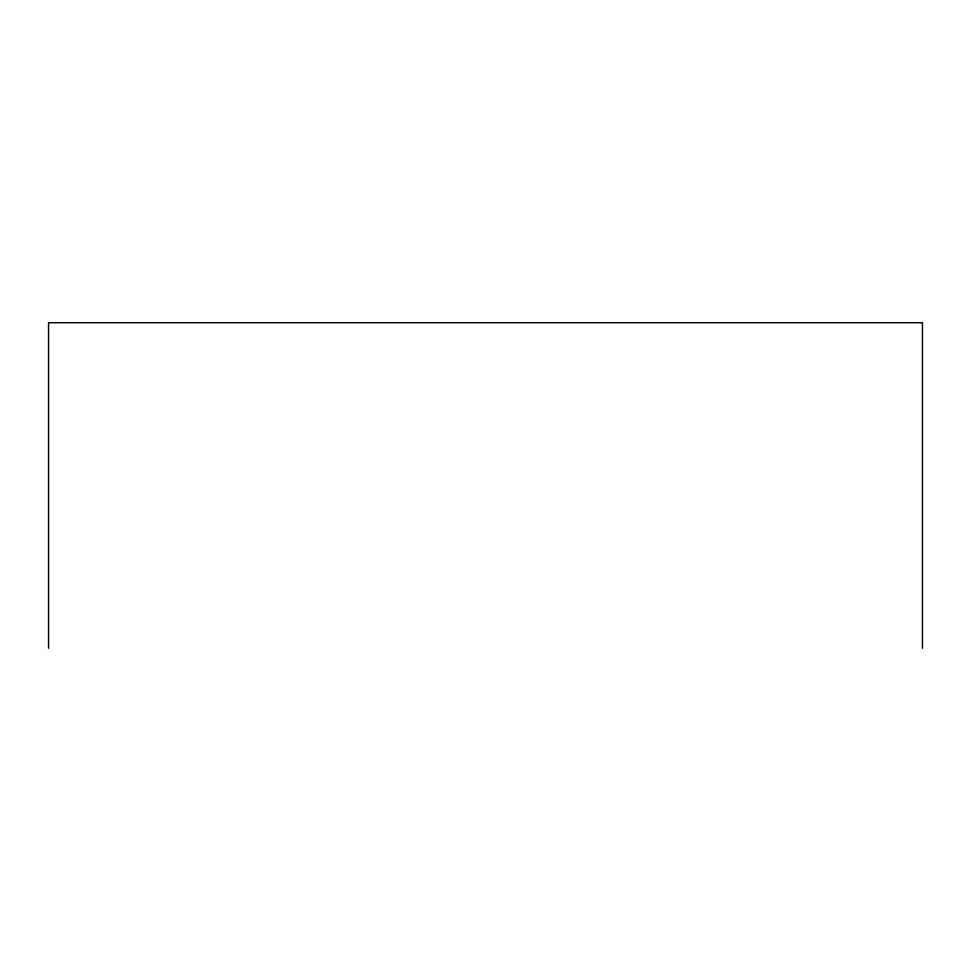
<?xml version="1.0" encoding="UTF-8"?>
<svg xmlns="http://www.w3.org/2000/svg" width="971" height="971" viewBox="0 0 971 971"><rect width="100%" height="100%" fill="white"/><g stroke="black" fill="none" stroke-linecap="round" stroke-linejoin="round"><path stroke-width="1.46" d="M922.45 648.276L922.45 322.724L48.55 322.724L48.55 648.276"/></g></svg>
